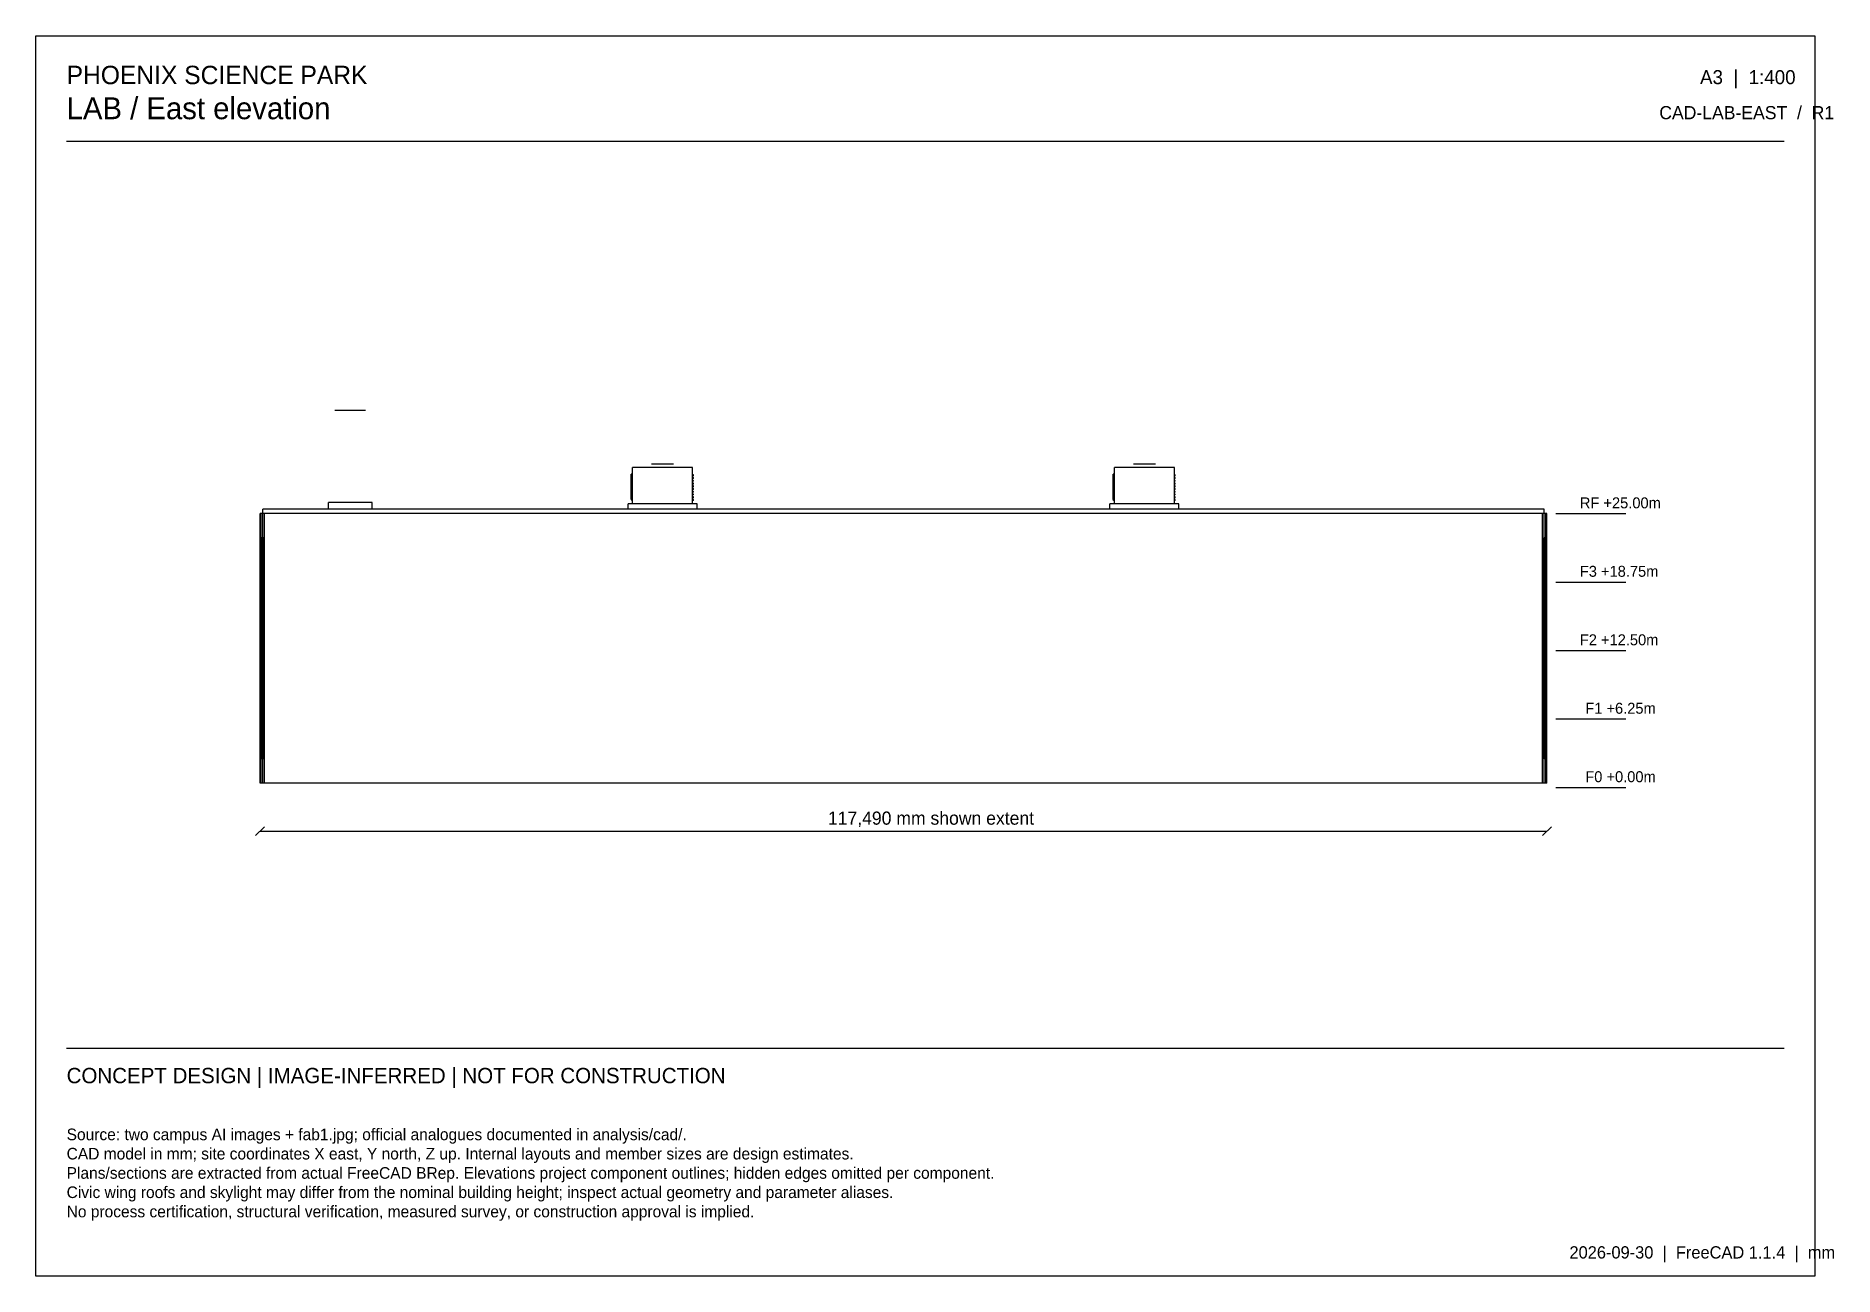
# Model space of a CAD drawing. Header units: millimetres. Extents: x 2800 to 166953, y 2800 to 116000.
import ezdxf

# ---------------------------------------------------------------- set-up
doc = ezdxf.new("R2010")
doc.units = ezdxf.units.MM

msp = doc.modelspace()

# ---------------------------------------------------------------- linework, layer by layer
at = {"layer": 'dimension'}
for p, q in [((22855, 43000), (23655, 43800)), ((23255, 43400), (140745, 43400)), ((140345, 43000), (141145, 43800))]:
    msp.add_line(p, q, dxfattribs=at)
at = {"layer": 'envelope'}
for p, q in [((23345, 72400), (23255, 72400)), ((23255, 47800), (23255, 72400)), ((23345, 47800), (23345, 72400)), ((23650, 72400), (23350, 72400)), ((23350, 47800), (23350, 72400)), ((23500, 47800), (23500, 72400)), ((23650, 47800), (23650, 72400)), ((140650, 72400), (140350, 72400)), ((140350, 47800), (140350, 72400)), ((140500, 47800), (140500, 72400)), ((140650, 47800), (140650, 72400)), ((140745, 72400), (140655, 72400)), ((140655, 47800), (140655, 72400)), ((140745, 47800), (140745, 72400)), ((23345, 47800), (23255, 47800)), ((23650, 47800), (23350, 47800)), ((140500, 47800), (23500, 47800)), ((140650, 47800), (140350, 47800)), ((140745, 47800), (140655, 47800))]:
    msp.add_line(p, q, dxfattribs=at)
at = {"layer": 'equipment'}
for p, q in [((30108.8, 81800), (30100, 81800)), ((30135.1, 81800), (30108.8, 81800)), ((30178.56, 81800), (30135.1, 81800)), ((30238.64, 81800), (30178.56, 81800)), ((30314.59, 81800), (30238.64, 81800)), ((30405.44, 81800), (30314.59, 81800)), ((30510.05, 81800), (30405.44, 81800)), ((30627.11, 81800), (30510.05, 81800)), ((30755.16, 81800), (30627.11, 81800)), ((30892.56, 81800), (30755.16, 81800)), ((31037.61, 81800), (30892.56, 81800)), ((31188.47, 81800), (31037.61, 81800)), ((31343.25, 81800), (31188.47, 81800)), ((31500, 81800), (31343.25, 81800)), ((31656.75, 81800), (31500, 81800)), ((31811.53, 81800), (31656.75, 81800)), ((31962.39, 81800), (31811.53, 81800)), ((32107.44, 81800), (31962.39, 81800)), ((32244.84, 81800), (32107.44, 81800)), ((32372.89, 81800), (32244.84, 81800)), ((32489.95, 81800), (32372.89, 81800)), ((32594.56, 81800), (32489.95, 81800)), ((32685.41, 81800), (32594.56, 81800)), ((32761.36, 81800), (32685.41, 81800)), ((32821.44, 81800), (32761.36, 81800)), ((32864.9, 81800), (32821.44, 81800)), ((32891.2, 81800), (32864.9, 81800)), ((32900, 81800), (32891.2, 81800)), ((57250, 76000), (57130, 76000)), ((57130, 73700), (57130, 76000)), ((57250, 75930), (57185, 75930)), ((57185, 75850), (57185, 75930)), ((57250, 75850), (57185, 75850)), ((57250, 75680), (57185, 75680)), ((57185, 75600), (57185, 75680)), ((57250, 75600), (57185, 75600)), ((62750, 76600), (57250, 76600)), ((57250, 73300), (57250, 76600)), ((59006.29, 76900), (59000, 76900)), ((59025.07, 76900), (59006.29, 76900)), ((59056.12, 76900), (59025.07, 76900)), ((59099.03, 76900), (59056.12, 76900)), ((59153.28, 76900), (59099.03, 76900)), ((59218.17, 76900), (59153.28, 76900)), ((59292.89, 76900), (59218.17, 76900)), ((59376.51, 76900), (59292.89, 76900)), ((59467.97, 76900), (59376.51, 76900)), ((59566.12, 76900), (59467.97, 76900)), ((59669.72, 76900), (59566.12, 76900)), ((59777.48, 76900), (59669.72, 76900)), ((59888.04, 76900), (59777.48, 76900)), ((60000, 76900), (59888.04, 76900)), ((60111.96, 76900), (60000, 76900)), ((60222.52, 76900), (60111.96, 76900)), ((60330.28, 76900), (60222.52, 76900)), ((60433.88, 76900), (60330.28, 76900)), ((60532.03, 76900), (60433.88, 76900)), ((60623.49, 76900), (60532.03, 76900)), ((60707.11, 76900), (60623.49, 76900)), ((60781.83, 76900), (60707.11, 76900)), ((60846.72, 76900), (60781.83, 76900)), ((60900.97, 76900), (60846.72, 76900)), ((60943.88, 76900), (60900.97, 76900)), ((60974.93, 76900), (60943.88, 76900)), ((60993.71, 76900), (60974.93, 76900)), ((61000, 76900), (60993.71, 76900)), ((62750, 73300), (62750, 76600)), ((62815, 75930), (62750, 75930)), ((62815, 75850), (62750, 75850)), ((62815, 75680), (62750, 75680)), ((62815, 75600), (62750, 75600)), ((62815, 75850), (62815, 75930)), ((62815, 75600), (62815, 75680)), ((101250, 76000), (101130, 76000)), ((101130, 73700), (101130, 76000)), ((101250, 75930), (101185, 75930)), ((101185, 75850), (101185, 75930)), ((101250, 75850), (101185, 75850)), ((101250, 75680), (101185, 75680)), ((101185, 75600), (101185, 75680)), ((101250, 75600), (101185, 75600)), ((106750, 76600), (101250, 76600)), ((101250, 73300), (101250, 76600)), ((103006.29, 76900), (103000, 76900)), ((103025.07, 76900), (103006.29, 76900)), ((103056.12, 76900), (103025.07, 76900)), ((103099.03, 76900), (103056.12, 76900)), ((103153.28, 76900), (103099.03, 76900)), ((103218.17, 76900), (103153.28, 76900)), ((103292.89, 76900), (103218.17, 76900)), ((103376.51, 76900), (103292.89, 76900)), ((103467.97, 76900), (103376.51, 76900)), ((103566.12, 76900), (103467.97, 76900)), ((103669.72, 76900), (103566.12, 76900)), ((103777.48, 76900), (103669.72, 76900)), ((103888.04, 76900), (103777.48, 76900)), ((104000, 76900), (103888.04, 76900)), ((104111.96, 76900), (104000, 76900)), ((104222.52, 76900), (104111.96, 76900)), ((104330.28, 76900), (104222.52, 76900)), ((104433.88, 76900), (104330.28, 76900)), ((104532.03, 76900), (104433.88, 76900)), ((104623.49, 76900), (104532.03, 76900)), ((104707.11, 76900), (104623.49, 76900)), ((104781.83, 76900), (104707.11, 76900)), ((104846.72, 76900), (104781.83, 76900)), ((104900.97, 76900), (104846.72, 76900)), ((104943.88, 76900), (104900.97, 76900)), ((104974.93, 76900), (104943.88, 76900)), ((104993.71, 76900), (104974.93, 76900)), ((105000, 76900), (104993.71, 76900)), ((106750, 73300), (106750, 76600)), ((106815, 75930), (106750, 75930)), ((106815, 75850), (106750, 75850)), ((106815, 75680), (106750, 75680)), ((106815, 75600), (106750, 75600)), ((106815, 75850), (106815, 75930)), ((106815, 75600), (106815, 75680)), ((57250, 75430), (57185, 75430)), ((57185, 75350), (57185, 75430)), ((57250, 75350), (57185, 75350)), ((57250, 75180), (57185, 75180)), ((57185, 75100), (57185, 75180)), ((57250, 75100), (57185, 75100)), ((57250, 74930), (57185, 74930)), ((57185, 74850), (57185, 74930)), ((57250, 74850), (57185, 74850)), ((57250, 74680), (57185, 74680)), ((57185, 74600), (57185, 74680)), ((57250, 74600), (57185, 74600)), ((57250, 74430), (57185, 74430)), ((57185, 74350), (57185, 74430)), ((57250, 74350), (57185, 74350)), ((57250, 74180), (57185, 74180)), ((57185, 74100), (57185, 74180)), ((57250, 74100), (57185, 74100)), ((57250, 73930), (57185, 73930)), ((57185, 73850), (57185, 73930)), ((62815, 75430), (62750, 75430)), ((62815, 75350), (62750, 75350)), ((62815, 75180), (62750, 75180)), ((62815, 75100), (62750, 75100)), ((62815, 74930), (62750, 74930)), ((62815, 74850), (62750, 74850)), ((62815, 74680), (62750, 74680)), ((62815, 74600), (62750, 74600)), ((62815, 74430), (62750, 74430)), ((62815, 74350), (62750, 74350)), ((62815, 74180), (62750, 74180)), ((62815, 74100), (62750, 74100)), ((62815, 73930), (62750, 73930)), ((62815, 75350), (62815, 75430)), ((62815, 75100), (62815, 75180)), ((62815, 74850), (62815, 74930)), ((62815, 74600), (62815, 74680)), ((62815, 74350), (62815, 74430)), ((62815, 74100), (62815, 74180)), ((62815, 73850), (62815, 73930)), ((101250, 75430), (101185, 75430)), ((101185, 75350), (101185, 75430)), ((101250, 75350), (101185, 75350)), ((101250, 75180), (101185, 75180)), ((101185, 75100), (101185, 75180)), ((101250, 75100), (101185, 75100)), ((101250, 74930), (101185, 74930)), ((101185, 74850), (101185, 74930)), ((101250, 74850), (101185, 74850)), ((101250, 74680), (101185, 74680)), ((101185, 74600), (101185, 74680)), ((101250, 74600), (101185, 74600)), ((101250, 74430), (101185, 74430)), ((101185, 74350), (101185, 74430)), ((101250, 74350), (101185, 74350)), ((101250, 74180), (101185, 74180)), ((101185, 74100), (101185, 74180)), ((101250, 74100), (101185, 74100)), ((101250, 73930), (101185, 73930)), ((101185, 73850), (101185, 73930)), ((106815, 75430), (106750, 75430)), ((106815, 75350), (106750, 75350)), ((106815, 75180), (106750, 75180)), ((106815, 75100), (106750, 75100)), ((106815, 74930), (106750, 74930)), ((106815, 74850), (106750, 74850)), ((106815, 74680), (106750, 74680)), ((106815, 74600), (106750, 74600)), ((106815, 74430), (106750, 74430)), ((106815, 74350), (106750, 74350)), ((106815, 74180), (106750, 74180)), ((106815, 74100), (106750, 74100)), ((106815, 73930), (106750, 73930)), ((106815, 75350), (106815, 75430)), ((106815, 75100), (106815, 75180)), ((106815, 74850), (106815, 74930)), ((106815, 74600), (106815, 74680)), ((106815, 74350), (106815, 74430)), ((106815, 74100), (106815, 74180)), ((106815, 73850), (106815, 73930)), ((33500, 73400), (29500, 73400)), ((29500, 72800), (29500, 73400)), ((33500, 72800), (29500, 72800)), ((33500, 72800), (33500, 73400)), ((63150, 73300), (56850, 73300)), ((56850, 72800), (56850, 73300)), ((63150, 72800), (56850, 72800)), ((57250, 73700), (57130, 73700)), ((57250, 73850), (57185, 73850)), ((57250, 73680), (57185, 73680)), ((57185, 73600), (57185, 73680)), ((57250, 73600), (57185, 73600)), ((62815, 73850), (62750, 73850)), ((62815, 73680), (62750, 73680)), ((62815, 73600), (62750, 73600)), ((62815, 73600), (62815, 73680)), ((63150, 72800), (63150, 73300)), ((107150, 73300), (100850, 73300)), ((100850, 72800), (100850, 73300)), ((107150, 72800), (100850, 72800)), ((101250, 73700), (101130, 73700)), ((101250, 73850), (101185, 73850)), ((101250, 73680), (101185, 73680)), ((101185, 73600), (101185, 73680)), ((101250, 73600), (101185, 73600)), ((106815, 73850), (106750, 73850)), ((106815, 73680), (106750, 73680)), ((106815, 73600), (106750, 73600)), ((106815, 73600), (106815, 73680)), ((107150, 72800), (107150, 73300))]:
    msp.add_line(p, q, dxfattribs=at)
at = {"layer": 'frame'}
for p, q in [((2800, 116000), (165200, 116000)), ((2800, 2800), (2800, 116000)), ((165200, 116000), (165200, 2800)), ((5600, 106400), (162400, 106400)), ((5600, 23600), (162400, 23600)), ((165200, 2800), (2800, 2800))]:
    msp.add_line(p, q, dxfattribs=at)
at = {"layer": 'glazing'}
for p, q in [((23580, 70200), (23420, 70200)), ((23420, 50000), (23420, 70200)), ((23580, 50000), (23580, 70200)), ((140580, 70200), (140420, 70200)), ((140420, 50000), (140420, 70200)), ((140580, 50000), (140580, 70200)), ((23580, 50000), (23420, 50000)), ((140580, 50000), (140420, 50000))]:
    msp.add_line(p, q, dxfattribs=at)
at = {"layer": 'grid'}
for p, q in [((141545, 72400), (147945, 72400)), ((141545, 66150), (147945, 66150)), ((141545, 59900), (147945, 59900)), ((141545, 53650), (147945, 53650)), ((141545, 47400), (147945, 47400))]:
    msp.add_line(p, q, dxfattribs=at)
at = {"layer": 'roof'}
for p, q in [((140500, 72800), (23500, 72800)), ((23500, 72400), (23500, 72800)), ((140500, 72400), (23500, 72400)), ((140500, 72400), (140500, 72800))]:
    msp.add_line(p, q, dxfattribs=at)

# ---------------------------------------------------------------- texts
at = {"layer": 'annotation'}
for s, height, p in [('PHOENIX SCIENCE PARK', 1680, (5600, 111600)), ('A3  |  1:400', 1280, (154720, 111600)), ('LAB / East elevation', 2000, (5600, 108400)), ('CAD-LAB-EAST  /  R1', 1200, (151000, 108400)), ('RF +25.00m', 1000, (143745, 72880)), ('F3 +18.75m', 1000, (143745, 66630)), ('F2 +12.50m', 1000, (143745, 60380)), ('F1 +6.25m', 1000, (144245, 54130)), ('F0 +0.00m', 1000, (144245, 47880)), ('117,490 mm shown extent', 1200, (75100, 44000)), ('CONCEPT DESIGN | IMAGE-INFERRED | NOT FOR CONSTRUCTION', 1400, (5600, 20400)), ('Source: two campus AI images + fab1.jpg; official analogues documented in analysis/cad/.', 1060, (5600, 15200)), ('CAD model in mm; site coordinates X east, Y north, Z up. Internal layouts and member sizes are design estimates.', 1060, (5600, 13440)), ('Plans/sections are extracted from actual FreeCAD BRep. Elevations project component outlines; hidden edges omitted per component.', 1060, (5600, 11680)), ('Civic wing roofs and skylight may differ from the nominal building height; inspect actual geometry and parameter aliases.', 1060, (5600, 9920)), ('No process certification, structural verification, measured survey, or construction approval is implied.', 1060, (5600, 8160)), ('2026-09-30  |  FreeCAD 1.1.4  |  mm', 1120, (142800, 4400))]:
    msp.add_text(s, height=height, dxfattribs=at).set_placement(p)

doc.saveas('drawing.dxf')
